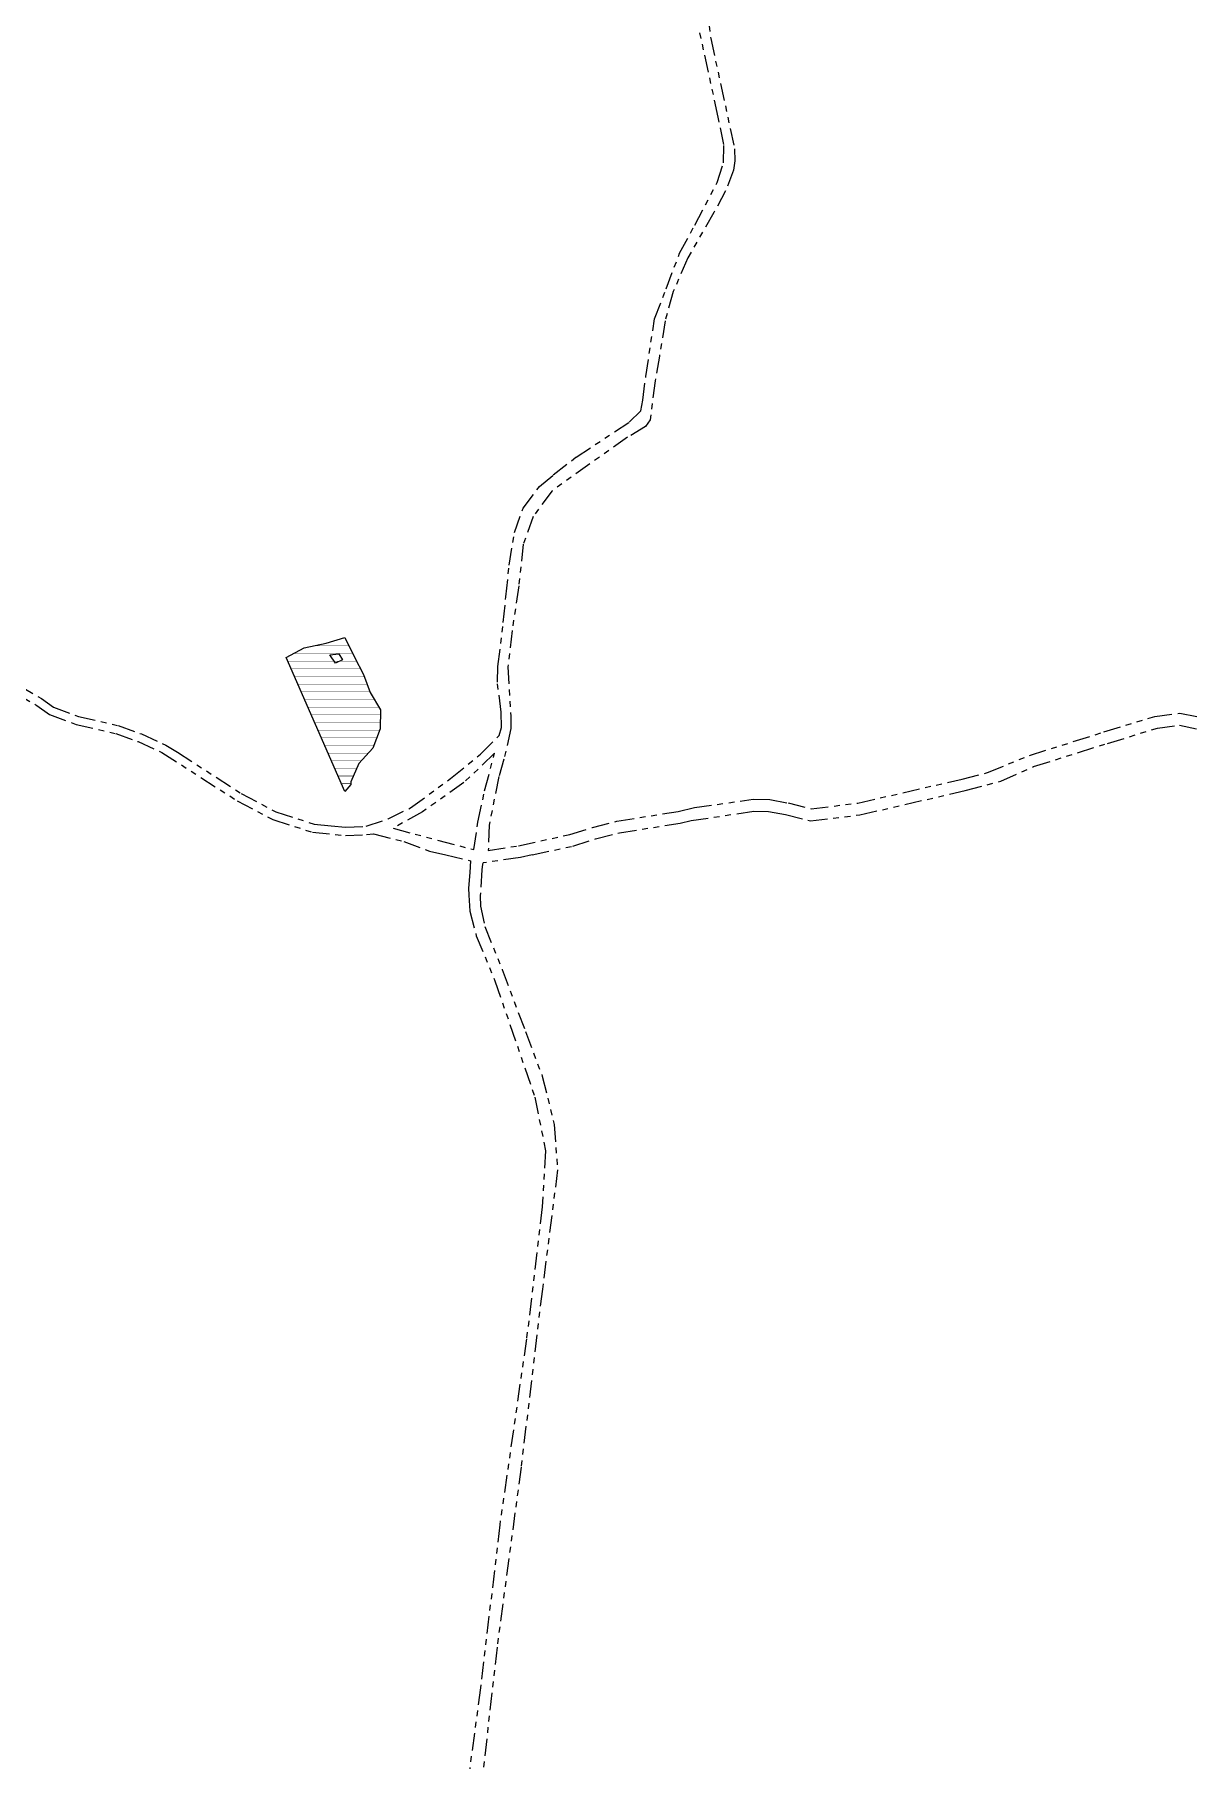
# Model space of a CAD drawing. Extents: x 211453 to 215163, y 4877397 to 4881305.
# Drawn here: x 213236.6 to 213538.5, y 4878822.8 to 4879273.3 of the extents above; entities that cross this region are included whole.
import ezdxf

# ---------------------------------------------------------------- set-up
doc = ezdxf.new("R2010")
doc.units = 0
doc.header["$LTSCALE"] = 1.5
doc.header["$MEASUREMENT"] = 0
doc.linetypes.add('TRACO_25', pattern=[8, 3, -1, 1, -1, 1, -1])
for name, color, linetype in [('HD-HACH-HIDROG', 160, 'CONTINUOUS'), ('HD-LAGOS-PERENE', 170, 'CONTINUOUS'), ('SV-RUA-NAO-PAV', 7, 'CONTINUOUS')]:
    doc.layers.add(name, color=color, linetype=linetype)

# ---------------------------------------------------------------- blocks, each defined once
blk = doc.blocks.new('*X1')
at = {"layer": 'HD-HACH-HIDROG', "const_width": 0.13}
for points in [[(213309.556868, 4879113.751477), (213318.631361, 4879113.751568)], [(213317.068831, 4879115.751585), (213317.615122, 4879115.751591)], [(213302.735672, 4879109.751343), (213320.678967, 4879109.751522)], [(213303.608697, 4879107.751319), (213321.723699, 4879107.7515)], [(213304.248888, 4879111.751391), (213319.6476, 4879111.751545)], [(213304.481722, 4879105.751294), (213322.67765, 4879105.751476)], [(213305.354748, 4879103.75127), (213323.387076, 4879103.751451)], [(213306.227773, 4879101.751246), (213324.096503, 4879101.751425)], [(213307.100798, 4879099.751222), (213325.260973, 4879099.751403)], [(213307.973824, 4879097.751197), (213326.475698, 4879097.751382)], [(213308.846849, 4879095.751173), (213326.851967, 4879095.751353)], [(213309.719875, 4879093.751149), (213326.796914, 4879093.75132)], [(213310.5929, 4879091.751125), (213326.635665, 4879091.751285)], [(213311.465925, 4879089.7511), (213325.873448, 4879089.751244)], [(213312.338951, 4879087.751076), (213325.111232, 4879087.751204)], [(213313.211976, 4879085.751052), (213323.651403, 4879085.751156)], [(213314.085001, 4879083.751027), (213321.832342, 4879083.751105)], [(213314.958027, 4879081.751003), (213320.637011, 4879081.75106)], [(213315.831052, 4879079.750979), (213319.762861, 4879079.751018)], [(213316.704078, 4879077.750955), (213319.116195, 4879077.750979)]]:
    blk.add_lwpolyline(points, dxfattribs=at)

msp = doc.modelspace()

# ---------------------------------------------------------------- linework, layer by layer
at = {"layer": 'HD-LAGOS-PERENE', "linetype": 'Continuous'}
for points in [[(213317.577103, 4879075.75093, 14.776091), (213302.30653, 4879110.73447, 14.776091), (213307.005061, 4879113.194384, 14.797123), (213312.683904, 4879114.43415, 14.797123), (213317.542772, 4879115.893979, 14.776091), (213320.124262, 4879110.813444, 14.776091), (213322.485579, 4879106.292964, 14.776091), (213324.167061, 4879101.552507, 14.776091), (213326.888319, 4879097.07201, 14.776091), (213326.750129, 4879092.051637, 14.776091), (213324.852146, 4879087.071369, 14.776091), (213321.214032, 4879083.071276, 14.776091), (213319.11601, 4879078.271033, 14.776091), (213319.116281, 4879077.510975, 14.776091)], [(213313.690319, 4879111.376524, 14.797123), (213316.045461, 4879111.690543, 14.776091), (213316.987518, 4879110.120448, 14.776091), (213315.103404, 4879109.178391, 14.776091)]]:
    msp.add_polyline3d(points, close=True, dxfattribs=at)
at = {"layer": 'SV-RUA-NAO-PAV', "linetype": 'TRACO_25'}
for points in [[(213232.31854, 4879103.546458, 16.155245), (213238.403875, 4879099.971599, 16.175617), (213241.529266, 4879097.741843, 16.175617), (213248.068997, 4879095.310232, 16.053383), (213258.461751, 4879092.931233, 16.073755), (213264.489125, 4879090.735311, 16.094128), (213270.906382, 4879087.795422, 16.094128), (213273.918932, 4879085.994235, 16.094128), (213290.559261, 4879075.180837, 16.134872), (213299.591105, 4879070.411411, 15.951519), (213309.553589, 4879067.218157, 15.951519), (213314.038026, 4879066.773201, 15.951519), (213317.76891, 4879066.396185, 15.849656), (213323.130088, 4879066.648536, 15.645929), (213328.889795, 4879068.555822, 15.910773), (213334.688475, 4879071.455811, 15.829283), (213345.145438, 4879079.07597, 15.849656), (213353.002966, 4879085.496142, 15.992264), (213357.861186, 4879090.376317, 16.257109), (213358.440562, 4879092.456451, 16.297853), (213358.379479, 4879096.416752, 16.338598), (213357.377425, 4879104.217381, 16.318226), (213357.518334, 4879108.379357, 16.318226), (213358.912993, 4879119.838499, 16.297853), (213359.59109, 4879126.538977, 16.277481), (213360.448737, 4879134.819568, 16.440462), (213361.826271, 4879143.340156, 16.623816), (213364.104328, 4879149.660543, 16.746052), (213368.342379, 4879155.360805, 16.949778), (213371.961229, 4879158.360887, 16.684933), (213377.88411, 4879162.979629, 16.746052), (213391.755674, 4879172.081135, 16.746052), (213394.774577, 4879175.081242, 16.766424), (213395.333768, 4879177.841428, 16.786797), (213396.09199, 4879184.061867, 16.786797), (213398.367667, 4879199.042907, 16.786797), (213401.42522, 4879206.943382, 16.786797), (213404.902361, 4879216.203942, 16.807169), (213408.879991, 4879223.524337, 16.786797), (213414.736395, 4879234.684946, 16.807169), (213416.334844, 4879239.805269, 16.807169), (213416.473528, 4879244.545621, 16.807169), (213414.991688, 4879251.726222, 16.807169), (213409.925712, 4879275.12819, 16.623816)], [(213412.284559, 4879278.548354, 16.990522), (213413.046228, 4879272.227847, 16.990522), (213419.273589, 4879243.405424, 16.990522), (213419.302852, 4879240.319602, 16.990522), (213418.995132, 4879237.885018, 16.990522), (213416.896805, 4879232.484694, 16.990522), (213413.878622, 4879226.86439, 16.990522), (213407.042509, 4879214.963764, 17.133131), (213403.265252, 4879206.223254, 17.153503), (213401.127545, 4879198.582763, 17.173876), (213399.650213, 4879189.362126, 17.173876), (213398.51208, 4879182.941686, 17.194248), (213397.23501, 4879172.700964, 17.173876), (213396.035602, 4879170.940879, 17.194248), (213391.316786, 4879168.180858, 17.234995), (213371.622397, 4879154.220588, 16.990522), (213366.72468, 4879147.520277, 17.173876), (213364.106901, 4879140.299836, 17.133131), (213362.950013, 4879129.359057, 17.031267), (213361.209872, 4879117.71494, 16.949778), (213360.136055, 4879108.297579, 16.949778), (213360.864642, 4879095.409917, 16.949778), (213360.900429, 4879092.136329, 16.807169), (213359.080127, 4879084.140335, 16.786797), (213357.744155, 4879079.615509, 16.66456), (213355.207858, 4879066.974656, 16.684933), (213354.993888, 4879060.293162, 16.460835), (213362.852941, 4879061.558442, 15.931147), (213376.247871, 4879064.504674, 16.460835), (213382.157671, 4879066.349236, 16.481207), (213388.573577, 4879067.984387, 16.521952), (213404.569805, 4879070.546105, 16.521952), (213408.807605, 4879071.52105, 16.521952), (213424.096243, 4879073.688873, 16.583071), (213428.428597, 4879073.620284, 16.623816), (213433.245464, 4879072.734378, 16.623816), (213439.240981, 4879071.211912, 16.623816), (213451.418447, 4879072.700919, 16.66456), (213478.622747, 4879078.971556, 16.358971), (213485.210502, 4879080.641919, 16.379345), (213496.170628, 4879085.14722, 16.175617), (213515.627774, 4879091.263667, 16.175617), (213528.904258, 4879095.302154, 16.257109), (213535.437896, 4879096.164146, 16.277481), (213546.164445, 4879093.955684, 16.297853)], [(213231.509507, 4879101.522183, 16.155245), (213237.229915, 4879098.161702, 16.175617), (213240.510263, 4879095.821395, 16.175617), (213247.450347, 4879093.240924, 16.053383), (213257.850064, 4879090.860331, 16.073755), (213263.670123, 4879088.73994, 16.094128), (213269.870345, 4879085.899479, 16.094128), (213289.472037, 4879073.317749, 16.134872), (213298.752548, 4879068.41701, 15.951519), (213309.112527, 4879065.096348, 15.951519), (213317.711989, 4879064.235941, 15.849656), (213323.23142, 4879064.495741, 15.625557), (213325.071205, 4879064.675681, 15.645929), (213332.931052, 4879062.655216, 15.931147), (213339.671127, 4879060.174761, 15.910773), (213343.913007, 4879059.159611, 15.910773)], [(213366.432949, 4879059.158713, 16.460835), (213377.047397, 4879061.493374, 16.460835), (213383.006349, 4879063.353277, 16.481207), (213389.205356, 4879064.93315, 16.521952), (213405.063229, 4879067.472711, 16.521952), (213407.933001, 4879068.147578, 16.521952), (213424.320642, 4879070.572179, 16.583071), (213428.120317, 4879070.512023, 16.623816), (213432.58014, 4879069.691784, 16.623816), (213439.040009, 4879068.051403, 16.623816), (213451.958411, 4879069.631009, 16.66456), (213479.374204, 4879075.950395, 16.358971), (213488.732674, 4879078.450212, 16.379345), (213497.270865, 4879082.230158, 16.175617), (213516.547463, 4879088.289848, 16.175617), (213529.565202, 4879092.249629, 16.257109), (213535.324474, 4879093.009458, 16.277481), (213545.624129, 4879090.888888, 16.297853), (213550.803871, 4879090.128624, 15.788538), (213555.343545, 4879089.828421, 15.584812), (213563.924075, 4879085.087722, 15.951519), (213569.104378, 4879082.287305, 15.992264), (213586.765442, 4879072.625873, 15.910773), (213608.379391, 4879059.149057, 15.116241)], [(213343.913007, 4879059.159611, 15.910773), (213350.370867, 4879057.614142, 15.72742), (213350.211706, 4879054.613922, 15.992264), (213349.872869, 4879050.493625, 16.1145), (213349.964488, 4879048.658871, 16.1145), (213350.174502, 4879044.453157, 16.277481), (213351.876097, 4879038.092609, 16.236736), (213356.738903, 4879026.291525, 16.277481), (213367.13471, 4878995.98727, 16.459572), (213369.93894, 4878981.949693, 16.440653), (213369.092908, 4878967.372524, 16.450111), (213364.982051, 4878932.909393, 16.279856), (213357.984804, 4878884.329178, 15.873131), (213352.986088, 4878841.827644, 15.475865), (213345.530595, 4878786.768693, 15.135351), (213341.409291, 4878753.905261, 14.690792), (213338.196133, 4878728.060423, 14.454325), (213334.063916, 4878723.596156, 14.454325)], [(213366.432949, 4879059.158713, 16.460835), (213363.40945, 4879058.49369, 15.931147), (213353.670713, 4879057.093972, 16.073755), (213353.452459, 4879056.747056, 16.073755), (213353.293655, 4879055.293655, 16.297853), (213352.918708, 4879048.510653, 16.297853), (213352.953889, 4879045.773146, 16.277481), (213354.095249, 4879040.452699, 16.134872), (213358.617903, 4879029.311678, 16.277481), (213364.706683, 4879013.101554, 16.277481), (213369.073399, 4879001.476069, 16.563618), (213372.197285, 4878988.798207, 16.487947), (213373.070681, 4878976.970373, 16.364985), (213369.108907, 4878945.856596, 16.31769), (213363.551235, 4878899.38586, 16.081223), (213357.273629, 4878852.385285, 15.816379), (213352.484939, 4878809.873735, 15.419113), (213348.002474, 4878781.029572, 15.163728), (213346.122184, 4878761.768544, 15.163728), (213344.611774, 4878746.296433, 14.861049), (213341.846699, 4878727.510221, 14.832673), (213343.520128, 4878722.743397, 14.832673), (213344.315783, 4878722.671645, 14.832673)]]:
    msp.add_polyline3d(points, dxfattribs=at)
msp.add_polyline3d([(213330.150352, 4879066.115588, 15.992264), (213351.249979, 4879060.554329, 16.216364), (213352.307916, 4879067.714827, 16.236736), (213354.025513, 4879075.895377, 16.053383), (213356.66257, 4879085.736014, 16.094128), (213348.625405, 4879078.055754, 15.788538), (213337.848465, 4879070.455609, 15.849656)], close=True, dxfattribs=at)

# ---------------------------------------------------------------- block references
at = {"layer": 'HD-LAGOS-PERENE'}
msp.add_blockref('*X1', (0, 0), dxfattribs=at)

doc.saveas('drawing.dxf')
